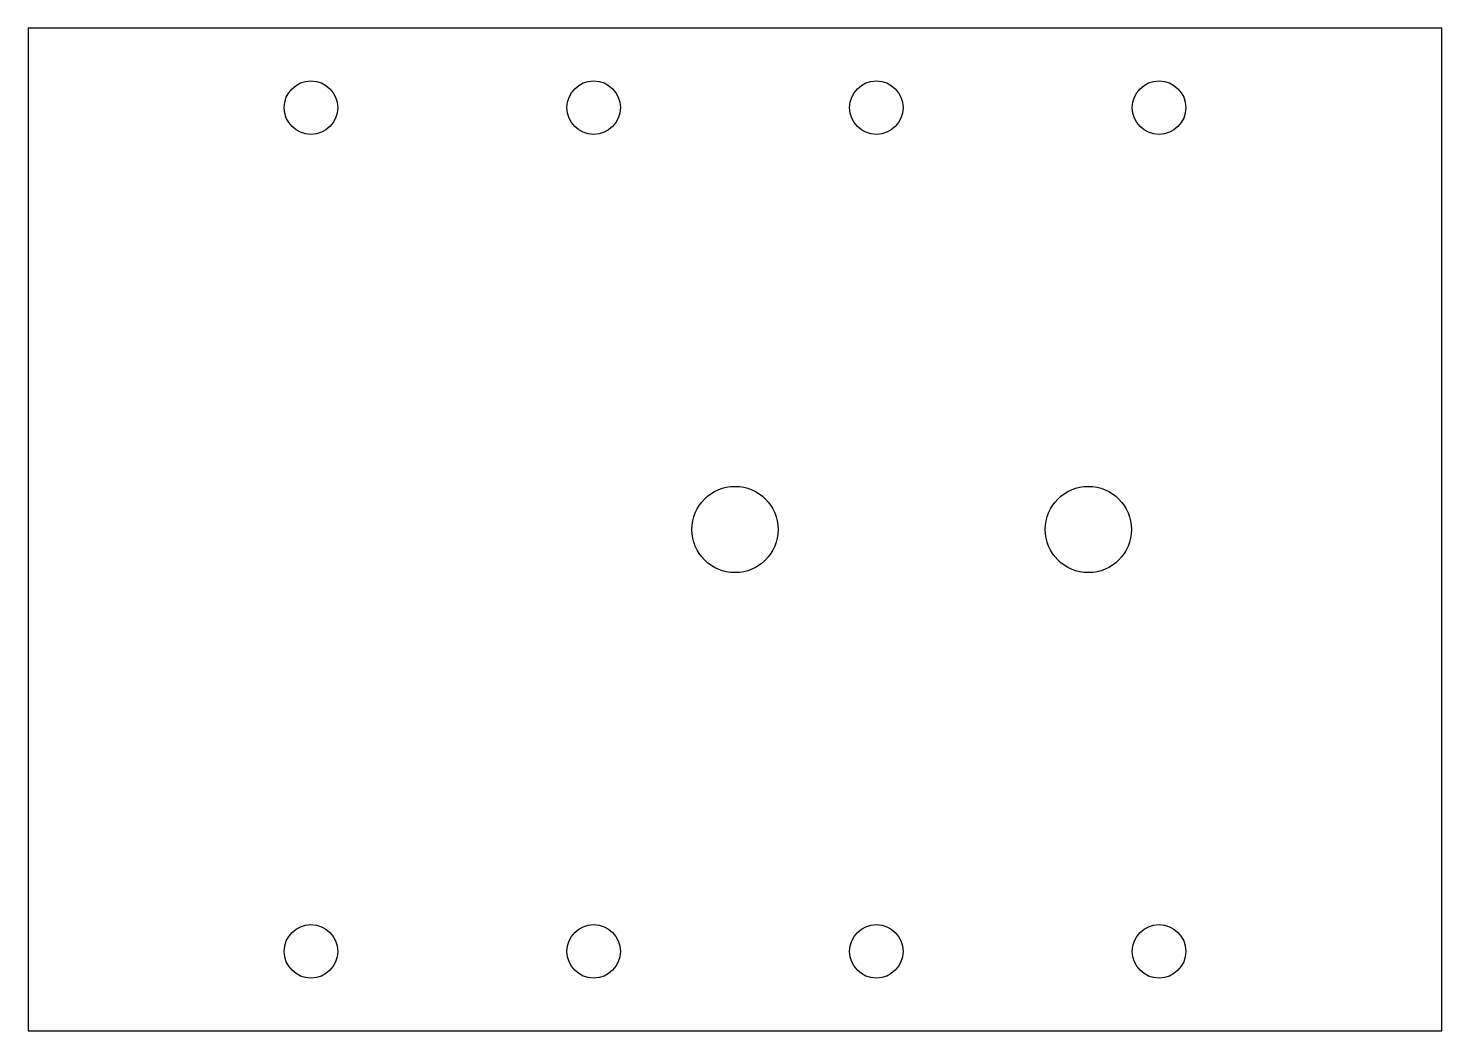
# Model space of a CAD drawing. Header units: millimetres. Extents: x -117.3 to -32.7, y -50 to 10.
import ezdxf

# ---------------------------------------------------------------- set-up
doc = ezdxf.new("R2010")
doc.units = ezdxf.units.MM
doc.layers.get('0').update_dxf_attribs({"linetype": 'CONTINUOUS'})

msp = doc.modelspace()

# ---------------------------------------------------------------- linework, layer by layer
msp.add_lwpolyline([(-32.7, -50), (-32.7, 10), (-117.3, 10), (-117.3, -50)], close=True)
for centre, radius in [((-100.38, 5.25), 1.6), ((-83.46, 5.25), 1.6), ((-66.54, 5.25), 1.6), ((-49.62, 5.25), 1.6), ((-75, -20), 2.58), ((-53.85, -20), 2.58), ((-100.38, -45.25), 1.6), ((-83.46, -45.25), 1.6), ((-66.54, -45.25), 1.6), ((-49.62, -45.25), 1.6)]:
    msp.add_circle(centre, radius)

doc.saveas('drawing.dxf')
